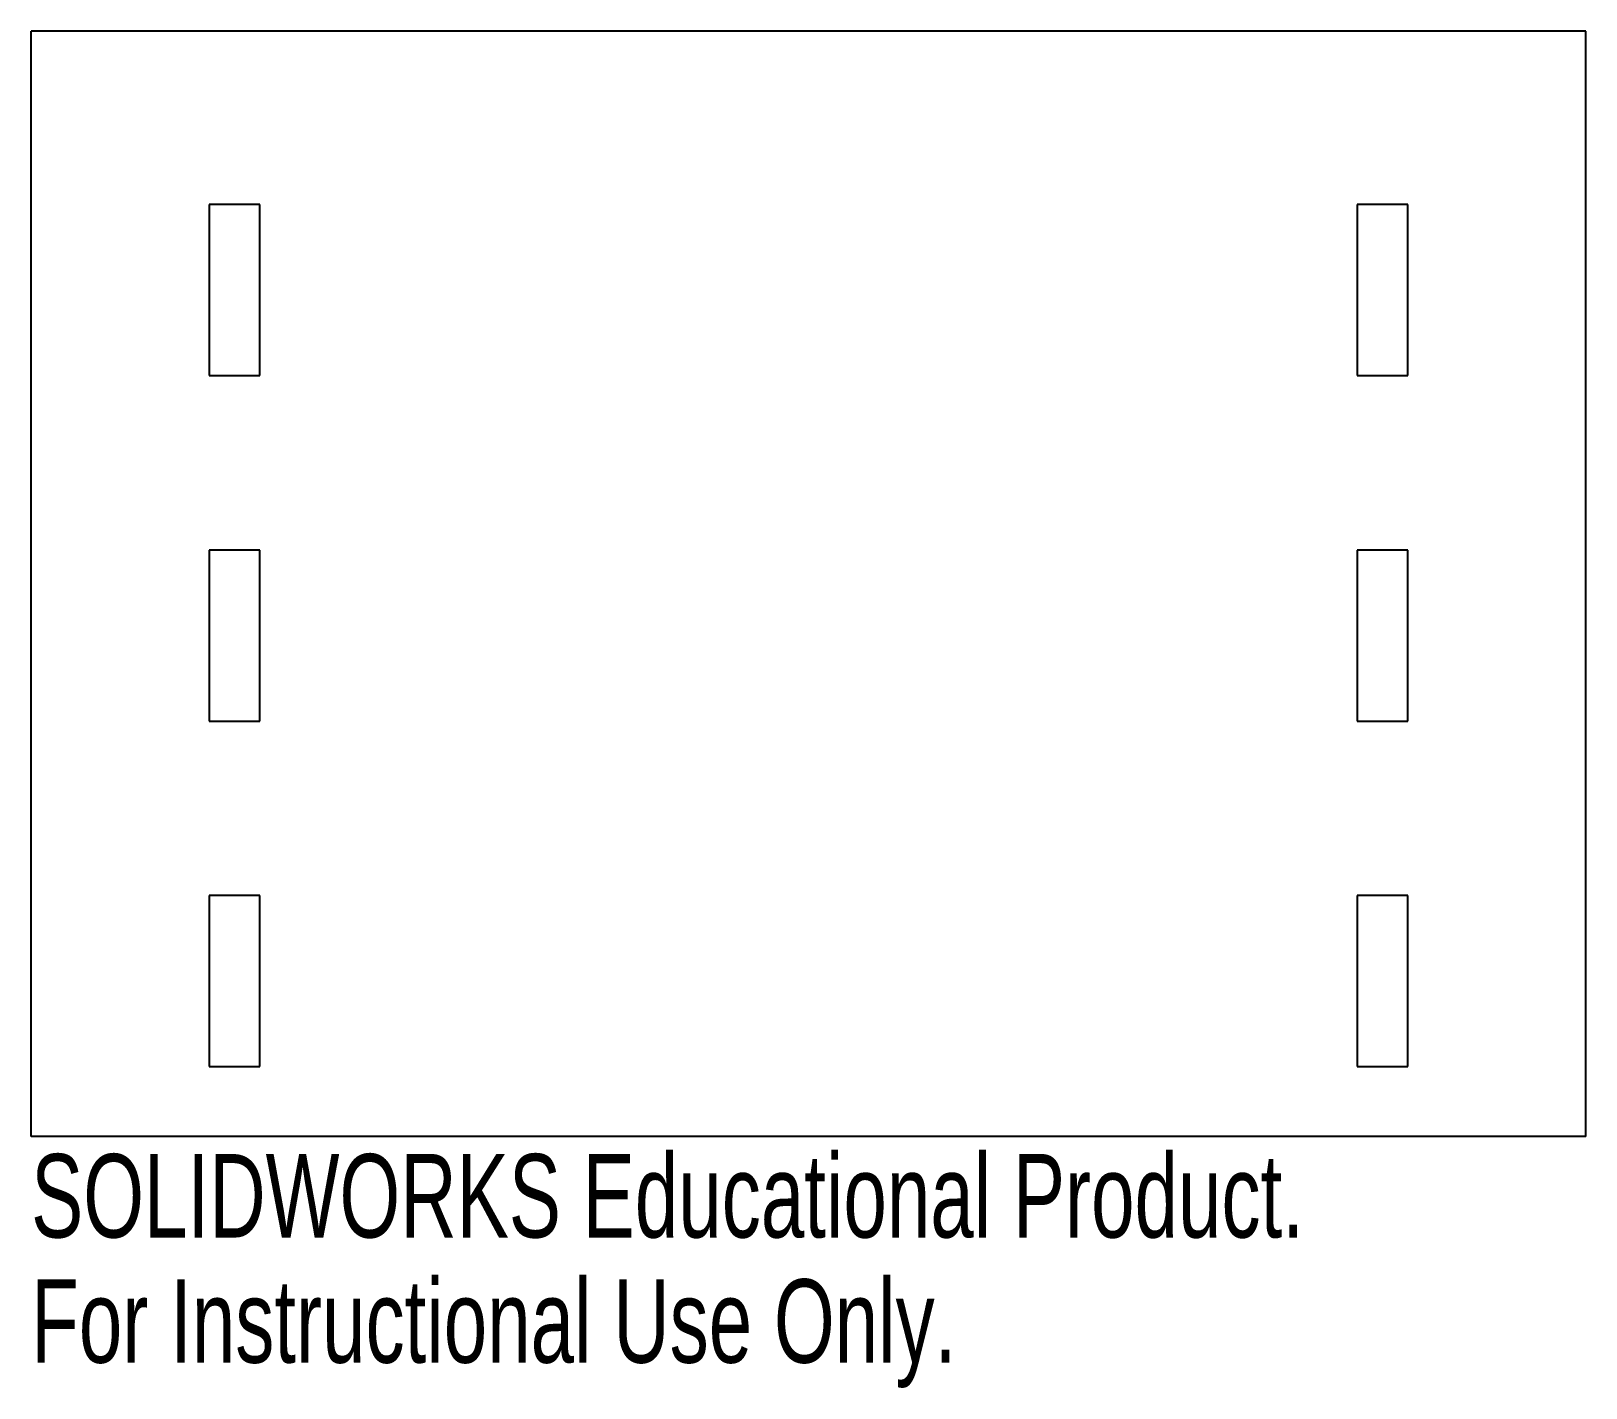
# Model space of a CAD drawing. Header units: millimetres. Extents: x -45 to 45, y -46.6 to 32.
import ezdxf

# ---------------------------------------------------------------- set-up
doc = ezdxf.new("R2010")
doc.units = ezdxf.units.MM
doc.styles.add('SLDTEXTSTYLE0', font='TXT', dxfattribs={"width": 0.7})

msp = doc.modelspace()

# ---------------------------------------------------------------- linework, layer by layer
at = {"color": 7, "linetype": 'Continuous', "lineweight": 25}
for p, q in [((45, 32), (-45, 32)), ((-45, -32), (-45, 32)), ((45, -32), (45, 32)), ((-31.75, 21.95), (-34.7, 21.95)), ((-34.7, 21.95), (-34.7, 12.05)), ((-31.75, 12.05), (-31.75, 21.95)), ((31.75, 21.95), (31.75, 12.05)), ((34.7, 21.95), (31.75, 21.95)), ((34.7, 12.05), (34.7, 21.95)), ((-34.7, 12.05), (-31.75, 12.05)), ((31.75, 12.05), (34.7, 12.05)), ((-34.7, 1.95), (-34.7, -7.95)), ((-31.75, 1.95), (-34.7, 1.95)), ((-31.75, -7.95), (-31.75, 1.95)), ((31.75, 1.95), (31.75, -7.95)), ((34.7, 1.95), (31.75, 1.95)), ((34.7, -7.95), (34.7, 1.95)), ((-34.7, -7.95), (-31.75, -7.95)), ((31.75, -7.95), (34.7, -7.95)), ((-34.7, -18.05), (-34.7, -27.95)), ((-31.75, -18.05), (-34.7, -18.05)), ((-31.75, -27.95), (-31.75, -18.05)), ((31.75, -18.05), (31.75, -27.95)), ((34.7, -18.05), (31.75, -18.05)), ((34.7, -27.95), (34.7, -18.05)), ((-34.7, -27.95), (-31.75, -27.95)), ((31.75, -27.95), (34.7, -27.95)), ((45, -32), (-45, -32))]:
    msp.add_line(p, q, dxfattribs=at)

# ---------------------------------------------------------------- texts
at = {"color": 7, "linetype": 'Continuous', "char_height": 4.83362, "attachment_point": 1, "style": 'SLDTEXTSTYLE0'}
for s, insert in [('SOLIDWORKS Educational Product.', (-45, -33.02)), ('For Instructional Use Only.', (-45, -40.27))]:
    msp.add_mtext(s, dxfattribs=dict(at, insert=insert))

doc.saveas('drawing.dxf')
